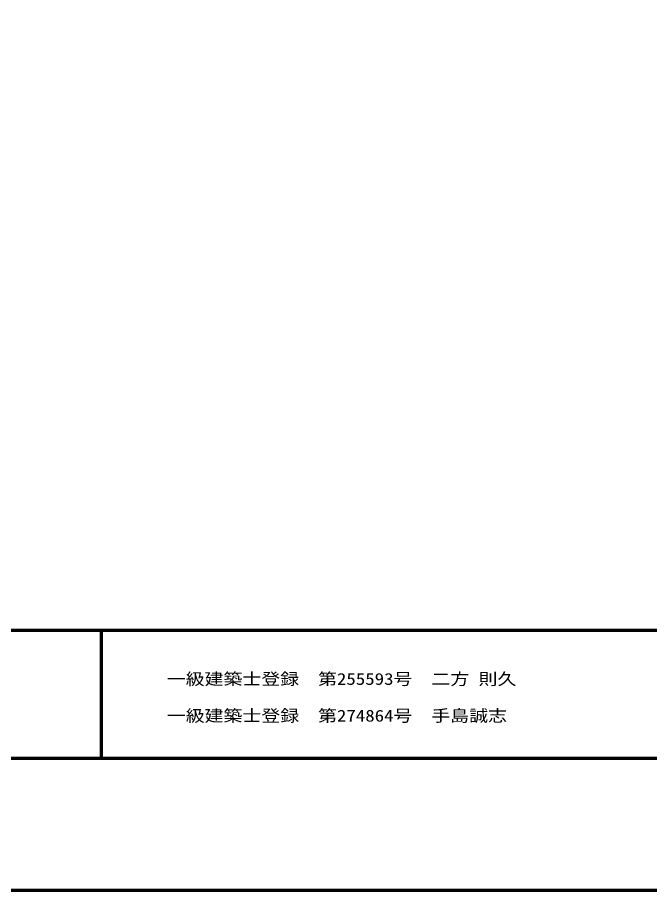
# Model space of a CAD drawing. Header units: millimetres. Extents: x 8300 to 125598, y -10383 to 40000.
# Drawn here: x 115209 to 118441, y -1549 to 2906 of the extents above; entities that cross this region are included whole.
import ezdxf
from ezdxf.enums import TextEntityAlignment as Align

# ---------------------------------------------------------------- set-up
doc = ezdxf.new("R2010")
doc.units = ezdxf.units.MM
doc.header["$LTSCALE"] = 300
doc.layers.add('K他0_その他－１', color=7, linetype='CONTINUOUS')
doc.styles.add('MS PGothic', font='msgothic.ttc', dxfattribs={"width": 1.174649})

# ---------------------------------------------------------------- blocks, each defined once
blk = doc.blocks.new('ZGroup317', base_point=(112982.4, 7361.5))
at = {"layer": 'K他0_その他－１', "color": 150, "linetype": 'Continuous', "lineweight": -3}
for p, q in [((101087.2, -219.6), (125147.5, -219.6)), ((115637.4, -219.6), (115637.4, -873.6))]:
    blk.add_line(p, q, dxfattribs=at)
for points in [[(100367.2, 16271.6), (125597.5, 16271.6), (125597.5, -1548.6), (100367.2, -1548.6)], [(125147.5, 15596.6), (101087.2, 15596.6), (101087.2, -873.6), (125147.5, -873.6)]]:
    blk.add_lwpolyline(points, close=True, dxfattribs=at)
at = {"layer": 'K他0_その他－１', "color": 150, "lineweight": -3, "style": 'MS PGothic'}
for s, width, p in [('一級建築士登録\u3000第255593号\u3000二方 則久', 1.174649, (115971.6, -517.4)), ('一級建築士登録\u3000第274864号\u3000手島誠志', 1.174712, (115971.6, -704.9))]:
    blk.add_text(s, height=60.241, dxfattribs=dict(at, width=width)).set_placement(p, align=Align.BOTTOM_LEFT)
blk = doc.blocks.new('ZGroup344', base_point=(112982.4, 7361.3))
at = {"layer": 'K他0_その他－１', "color": 150, "linetype": 'Continuous', "lineweight": 90}
for p, q in [((101087.2, -219.8), (125147.5, -219.8)), ((115637.4, -219.8), (115637.4, -873.8)), ((101087.2, -873.8), (125147.5, -873.8)), ((125597.5, -1548.8), (100367.2, -1548.8))]:
    blk.add_line(p, q, dxfattribs=at)

msp = doc.modelspace()

# ---------------------------------------------------------------- block references
at = {"layer": 'K他0_その他－１', "linetype": 'Continuous', "lineweight": 5}
for name, p in [('ZGroup317', (112982.4, 7361.5)), ('ZGroup344', (112982.4, 7361.3))]:
    msp.add_blockref(name, p, dxfattribs=at)

doc.saveas('drawing.dxf')
